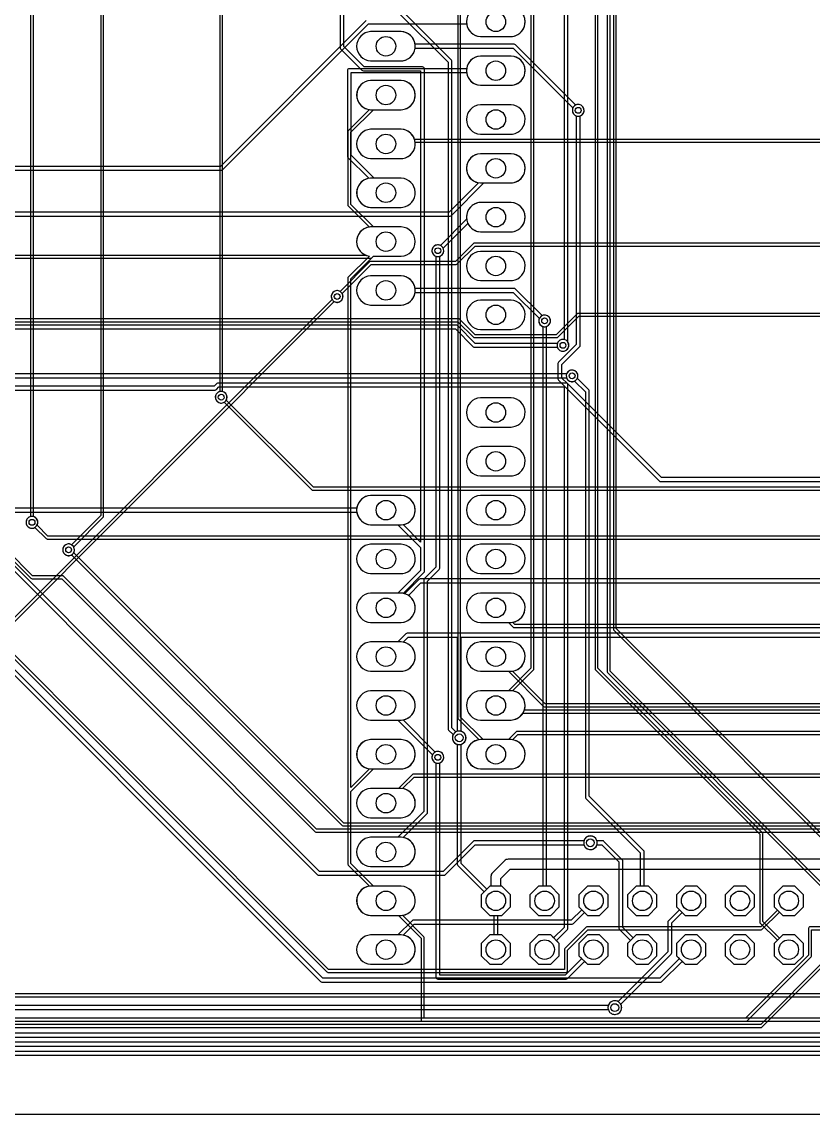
# Model space of a CAD drawing. Header units: millimetres. Extents: x 0 to 196, y 0 to 90.
# Drawn here: x 111.9 to 153, y 0.1 to 56.9 of the extents above; entities that cross this region are included whole.
import ezdxf

# ---------------------------------------------------------------- set-up
doc = ezdxf.new("R2010")
doc.units = ezdxf.units.MM

msp = doc.modelspace()

# ---------------------------------------------------------------- linework, layer by layer
at = {"layer": '16_copper'}
for points in [[(137.399, 18.041, 0.906347), (137.324, 19.558), (135.871, 19.558), (134.696, 20.733), (134.696, 84.169), (135.871, 85.344), (137.324, 85.344, 0.95208), (137.324, 86.868), (135.726, 86.868, 0.912653), (135.662, 85.35), (134.566, 84.255, 0.198912), (134.544, 84.201), (134.544, 20.701, 0.198912), (134.566, 20.647), (135.662, 19.552, 0.912653), (135.726, 18.034), (137.324, 18.034)], [(137.399, 20.581, 0.868643), (137.388, 22.092), (138.484, 23.187, 0.198912), (138.506, 23.241), (138.506, 81.661, 0.198912), (138.484, 81.715), (137.388, 82.81, 0.912653), (137.324, 84.328), (135.726, 84.328, 0.95208), (135.726, 82.804), (137.179, 82.804), (138.354, 81.629), (138.354, 23.273), (137.179, 22.098), (135.726, 22.098, 0.95208), (135.726, 20.574), (137.324, 20.574)], [(155.067, 10.86), (155.067, 11.492), (154.621, 11.938), (153.989, 11.938), (153.82, 11.769), (142.475, 23.114), (142.475, 78.486, 0.198912), (142.453, 78.54), (139.01, 81.982, 0.991751), (138.487, 82.297), (138.465, 82.254, 0.720235), (138.903, 81.874), (142.323, 78.454), (142.323, 23.082, 0.198912), (142.345, 23.028), (153.712, 11.661), (153.543, 11.492), (153.543, 10.86), (153.989, 10.414), (154.621, 10.414)], [(157.607, 10.86), (157.607, 11.492), (157.161, 11.938), (156.529, 11.938), (156.36, 11.769), (142.792, 25.336), (142.792, 79.587, 0.991753), (142.645, 80.18), (142.599, 80.165, 0.720233), (142.64, 79.587), (142.64, 25.305, 0.198912), (142.662, 25.251), (156.252, 11.661), (156.083, 11.492), (156.083, 10.86), (156.529, 10.414), (157.161, 10.414)], [(152.527, 8.32), (152.527, 8.952), (152.081, 9.398), (151.449, 9.398), (151.28, 9.229), (150.412, 10.096), (150.412, 14.668, 0.198912), (150.39, 14.722), (141.84, 23.273), (141.84, 73.745, 0.991753), (141.692, 74.338), (141.647, 74.323, 0.720233), (141.688, 73.745), (141.688, 23.241, 0.198912), (141.71, 23.187), (150.26, 14.637), (150.26, 10.065, 0.198912), (150.282, 10.011), (151.172, 9.121), (151.003, 8.952), (151.003, 8.32), (151.449, 7.874), (152.081, 7.874)], [(137.399, 56.141, 0.906347), (137.324, 57.658), (135.726, 57.658, 0.95208), (135.726, 56.134), (137.324, 56.134)], [(131.684, 54.871, 0.906347), (131.609, 56.388), (130.011, 56.388, 0.95208), (130.011, 54.864), (131.609, 54.864)], [(137.399, 53.601, 0.906347), (137.324, 55.118), (135.726, 55.118, 0.95208), (135.726, 53.594), (137.324, 53.594)], [(137.399, 51.061, 0.906347), (137.324, 52.578), (135.726, 52.578, 0.95208), (135.726, 51.054), (137.324, 51.054)], [(139.827, 8.32), (139.827, 8.952), (139.676, 9.103), (140.248, 9.675, 0.198912), (140.278, 9.747), (140.278, 38.005, 0.198912), (140.248, 38.077), (139.96, 38.364), (139.96, 39.074), (140.883, 39.997, 0.198912), (140.913, 40.069), (140.913, 52.005, 0.949259), (140.74, 52.59), (140.694, 52.575, 0.687507), (140.71, 52.005), (140.71, 40.111), (139.787, 39.188, 0.198912), (139.757, 39.116), (139.757, 38.322, 0.198912), (139.787, 38.25), (140.075, 37.963), (140.075, 9.789), (139.532, 9.247), (139.381, 9.398), (138.749, 9.398), (138.303, 8.952), (138.303, 8.32), (138.749, 7.874), (139.381, 7.874)], [(131.684, 49.791, 0.906347), (131.609, 51.308), (130.011, 51.308, 0.95208), (130.011, 49.784), (131.609, 49.784)], [(137.399, 48.521, 0.906347), (137.324, 50.038), (135.726, 50.038, 0.95208), (135.726, 48.514), (137.324, 48.514)], [(131.684, 47.251, 0.906347), (131.609, 48.768), (130.011, 48.768, 0.95208), (130.011, 47.244), (131.609, 47.244)], [(137.399, 45.981, 0.906347), (137.324, 47.498), (135.726, 47.498, 0.95208), (135.726, 45.974), (137.324, 45.974)], [(131.684, 12.961, 0.850816), (131.704, 14.467), (132.946, 15.708, 0.198912), (132.975, 15.78), (132.975, 27.803), (133.581, 28.408, 0.198912), (133.61, 28.48), (133.61, 44.702, 0.949259), (133.437, 45.287), (133.392, 45.272, 0.687507), (133.407, 44.702), (133.407, 28.522), (132.802, 27.917, 0.198912), (132.772, 27.845), (132.772, 15.822), (131.428, 14.478), (130.011, 14.478, 0.95208), (130.011, 12.954), (131.609, 12.954)], [(137.399, 43.441, 0.906347), (137.324, 44.958), (135.726, 44.958, 0.95208), (135.726, 43.434), (137.324, 43.434)], [(131.684, 42.171, 0.906347), (131.609, 43.688), (130.011, 43.688, 0.95208), (130.011, 42.164), (131.609, 42.164)], [(137.399, 40.901, 0.906347), (137.324, 42.418), (135.726, 42.418, 0.95208), (135.726, 40.894), (137.324, 40.894)], [(139.827, 10.86), (139.827, 11.492), (139.381, 11.938), (139.167, 11.938), (139.167, 41.051, 0.949259), (138.994, 41.636), (138.948, 41.621, 0.687507), (138.963, 41.051), (138.963, 11.938), (138.749, 11.938), (138.303, 11.492), (138.303, 10.86), (138.749, 10.414), (139.381, 10.414)], [(144.907, 10.86), (144.907, 11.492), (144.461, 11.938), (144.247, 11.938), (144.247, 13.716, 0.198912), (144.217, 13.788), (141.389, 16.616), (141.389, 37.687, 0.198912), (141.359, 37.759), (140.769, 38.35, 0.949261), (140.233, 38.641), (140.211, 38.598, 0.687512), (140.625, 38.206), (141.186, 37.645), (141.186, 16.573, 0.198912), (141.216, 16.502), (144.043, 13.674), (144.043, 11.938), (143.829, 11.938), (143.383, 11.492), (143.383, 10.86), (143.829, 10.414), (144.461, 10.414)], [(137.399, 35.821, 0.906347), (137.324, 37.338), (135.726, 37.338, 0.95208), (135.726, 35.814), (137.324, 35.814)], [(137.399, 33.281, 0.906347), (137.324, 34.798), (135.726, 34.798, 0.95208), (135.726, 33.274), (137.324, 33.274)], [(137.399, 30.741, 0.906347), (137.324, 32.258), (135.726, 32.258, 0.95208), (135.726, 30.734), (137.324, 30.734)], [(131.684, 28.201, 0.906347), (131.609, 29.718), (130.011, 29.718, 0.95208), (130.011, 28.194), (131.609, 28.194)], [(137.399, 28.201, 0.906347), (137.324, 29.718), (135.726, 29.718, 0.95208), (135.726, 28.194), (137.324, 28.194)], [(137.399, 25.661, 0.906347), (137.324, 27.178), (135.726, 27.178, 0.95208), (135.726, 25.654), (137.324, 25.654)], [(131.684, 23.121, 0.906347), (131.609, 24.638), (130.011, 24.638, 0.95208), (130.011, 23.114), (131.609, 23.114)], [(137.399, 23.121, 0.906347), (137.324, 24.638), (135.726, 24.638, 0.95208), (135.726, 23.114), (137.324, 23.114)], [(131.684, 20.581, 0.906347), (131.609, 22.098), (130.011, 22.098, 0.95208), (130.011, 20.574), (131.609, 20.574)], [(140.183, 7.106, 0.182645), (140.248, 7.135), (141.138, 8.025), (141.289, 7.874), (141.921, 7.874), (142.367, 8.32), (142.367, 8.952), (141.921, 9.398), (141.289, 9.398), (140.843, 8.952), (140.843, 8.32), (140.994, 8.169), (140.134, 7.309), (133.61, 7.309), (133.61, 18.35, 0.949259), (133.437, 18.935), (133.392, 18.92, 0.687507), (133.407, 18.35), (133.407, 7.207, 0.414214), (133.509, 7.106), (140.176, 7.106)], [(131.684, 15.501, 0.906347), (131.609, 17.018), (130.011, 17.018, 0.95208), (130.011, 15.494), (131.609, 15.494)], [(144.907, 8.32), (144.907, 8.952), (144.461, 9.398), (143.829, 9.398), (143.678, 9.247), (143.135, 9.789), (143.135, 13.24, 0.198912), (143.106, 13.312), (142.153, 14.264, 0.198912), (142.081, 14.294), (141.787, 14.294, 0.954409), (141.097, 14.123), (141.109, 14.078, 0.730917), (141.787, 14.091), (142.039, 14.091), (142.932, 13.198), (142.932, 9.747, 0.198912), (142.962, 9.675), (143.534, 9.103), (143.383, 8.952), (143.383, 8.32), (143.829, 7.874), (144.461, 7.874)], [(142.786, 5.27, 0.504893), (143.029, 5.789), (145.646, 8.405, 0.198912), (145.675, 8.477), (145.675, 10.023), (146.218, 10.565), (146.369, 10.414), (147.001, 10.414), (147.447, 10.86), (147.447, 11.492), (147.001, 11.938), (146.369, 11.938), (145.923, 11.492), (145.923, 10.86), (146.074, 10.709), (145.502, 10.137, 0.198912), (145.472, 10.065), (145.472, 8.519), (142.885, 5.933), (142.874, 5.939), (142.831, 5.957), (142.786, 5.969), (142.74, 5.975), (142.693, 5.975), (142.647, 5.969), (142.602, 5.957), (142.559, 5.939), (142.518, 5.916), (142.481, 5.888), (142.448, 5.855), (142.42, 5.818), (142.397, 5.777), (142.379, 5.734), (142.367, 5.689), (142.361, 5.643), (142.361, 5.596), (142.367, 5.55), (142.379, 5.505), (142.397, 5.462), (142.42, 5.422), (142.448, 5.385), (142.481, 5.352), (142.518, 5.323), (142.559, 5.3), (142.602, 5.282), (142.647, 5.27), (142.693, 5.264), (142.74, 5.264)], [(169.553, 3.614, 0.390017), (169.647, 3.715), (169.647, 7.874), (169.861, 7.874), (170.307, 8.32), (170.307, 8.952), (169.861, 9.398), (169.229, 9.398), (168.783, 8.952), (168.783, 8.32), (169.229, 7.874), (169.443, 7.874), (169.443, 3.816), (52.588, 3.816), (48.519, 7.885, 0.894038), (48.424, 9.398), (46.826, 9.398, 0.95208), (46.826, 7.874), (48.243, 7.874), (52.474, 3.643, 0.198912), (52.546, 3.613), (169.545, 3.613)], [(131.684, 7.881, 0.906347), (131.609, 9.398), (130.011, 9.398, 0.95208), (130.011, 7.874), (131.609, 7.874)]]:
    msp.add_lwpolyline(points, format="xyb", close=True, dxfattribs=at)
for points in [[(115.97, 73.609), (115.97, 31.21), (114.455, 29.695), (114.417, 29.715), (114.371, 29.73), (114.324, 29.737), (114.276, 29.737), (114.229, 29.73), (114.183, 29.715), (114.14, 29.693), (114.101, 29.665), (114.068, 29.631), (114.039, 29.592), (114.018, 29.549), (114.003, 29.504), (113.995, 29.456), (113.995, 29.408), (114.003, 29.361), (114.018, 29.315), (114.039, 29.273), (114.068, 29.234), (114.101, 29.2), (114.14, 29.172), (114.183, 29.15), (114.229, 29.135), (114.276, 29.127), (114.324, 29.127), (114.371, 29.135, 0.504319), (114.563, 29.587), (116.1, 31.125, 0.198912), (116.122, 31.179), (116.122, 73.609)], [(99.301, 72.39), (99.301, 22.924, 0.198912), (99.324, 22.87), (104.381, 17.812), (104.381, 4.667, 0.414214), (104.458, 4.591), (150.336, 4.591), (150.345, 4.592, 0.169977), (150.39, 4.613), (153.82, 8.043)], [(153.712, 8.151), (150.305, 4.743), (104.534, 4.743), (104.534, 17.844, 0.198912), (104.511, 17.897), (99.454, 22.955), (99.454, 72.422, 0.198912)], [(112.319, 72.2), (112.319, 31.157), (112.278, 31.143), (112.235, 31.122), (112.196, 31.093), (112.163, 31.06), (112.134, 31.021), (112.113, 30.978), (112.098, 30.932), (112.09, 30.885), (112.09, 30.837), (112.098, 30.79), (112.113, 30.744), (112.134, 30.701), (112.163, 30.662), (112.196, 30.629), (112.235, 30.6), (112.278, 30.579), (112.324, 30.564), (112.371, 30.556), (112.419, 30.556), (112.466, 30.564, 0.781641), (112.471, 31.157), (112.471, 72.231, 0.198912)], [(122.161, 71.946), (122.161, 37.665), (122.12, 37.652), (122.078, 37.63), (122.039, 37.602), (122.005, 37.568), (121.977, 37.529), (121.955, 37.487), (121.94, 37.441), (121.933, 37.394), (121.933, 37.346), (121.94, 37.298), (121.955, 37.253), (121.977, 37.21), (122.005, 37.171), (122.039, 37.137), (122.078, 37.109), (122.12, 37.087), (122.166, 37.072), (122.214, 37.065), (122.261, 37.065), (122.309, 37.072, 0.781641), (122.314, 37.665), (122.314, 71.977, 0.198912)], [(140.075, 62.165), (140.075, 40.368), (140.041, 40.373), (139.994, 40.373), (139.946, 40.366), (139.9, 40.351), (139.858, 40.329), (139.819, 40.301), (139.785, 40.267), (139.757, 40.228), (139.735, 40.186), (139.72, 40.14), (139.713, 40.092), (139.713, 40.045), (139.72, 39.997), (139.735, 39.951), (139.757, 39.909), (139.785, 39.87), (139.819, 39.836), (139.858, 39.808), (139.9, 39.786), (139.946, 39.771), (139.994, 39.764), (140.041, 39.764), (140.089, 39.771, 0.461006), (140.3, 40.186), (140.278, 40.228), (140.278, 40.229), (140.278, 62.165, 0.949259)], [(128.422, 59.182), (128.422, 55.562, 0.198912), (128.452, 55.491), (129.563, 54.379, 0.198912), (129.635, 54.35), (132.613, 54.35), (132.613, 29.836), (131.704, 30.745, 0.894038), (131.609, 32.258), (130.011, 32.258, 0.95208), (130.011, 30.734), (131.428, 30.734), (132.613, 29.549), (132.613, 28.363), (131.428, 27.178), (130.011, 27.178, 0.95208), (130.011, 25.654), (131.609, 25.654, 0.894038), (131.704, 27.167), (132.787, 28.249, 0.198912), (132.817, 28.321), (132.817, 54.451), (132.816, 54.46, 0.390017), (132.715, 54.553), (129.677, 54.553), (128.626, 55.605), (128.626, 59.14)], [(131.428, 57.404), (134.042, 54.79), (134.042, 20.13, 0.198912), (134.072, 20.058), (134.307, 19.822, 0.475961), (134.518, 19.312), (134.518, 13.081, 0.198912), (134.548, 13.009), (135.914, 11.643), (135.763, 11.492), (135.763, 10.86), (136.209, 10.414), (136.423, 10.414), (136.423, 9.398), (136.209, 9.398), (135.763, 8.952), (135.763, 8.32), (136.209, 7.874), (136.841, 7.874), (137.287, 8.32), (137.287, 8.952), (136.841, 9.398), (136.627, 9.398), (136.627, 10.414), (136.841, 10.414), (137.287, 10.86), (137.287, 11.492), (136.841, 11.938), (136.209, 11.938), (136.058, 11.787), (134.722, 13.123), (134.722, 19.312, 0.954409), (134.55, 20.003), (134.505, 19.991, 0.042154), (134.451, 19.966), (134.245, 20.172), (134.245, 54.832, 0.198912), (134.216, 54.904), (131.704, 57.415, 0.270539)], [(157.925, 9.823), (152.876, 9.823, 0.414214), (152.8, 9.747), (152.8, 8.35), (149.511, 5.061), (132.791, 5.061), (132.791, 9.271, 0.198912), (132.769, 9.325), (131.673, 10.42, 0.912653), (131.609, 11.938), (130.156, 11.938), (128.981, 13.113), (128.981, 16.859), (130.156, 18.034), (131.609, 18.034, 0.95208), (131.609, 19.558), (130.011, 19.558, 0.912653), (129.947, 18.04), (128.981, 17.075), (128.981, 43.529), (130.156, 44.704), (131.609, 44.704, 0.95208), (131.609, 46.228), (130.156, 46.228), (128.981, 47.403), (128.981, 51.149), (130.156, 52.324), (131.609, 52.324, 0.95208), (131.609, 53.848), (130.011, 53.848, 0.912653), (129.947, 52.33), (128.851, 51.235, 0.198912), (128.829, 51.181), (128.829, 47.371, 0.198912), (128.851, 47.317), (129.947, 46.222, 0.874716), (129.947, 44.71), (128.851, 43.615, 0.198912), (128.829, 43.561), (128.829, 13.081), (128.83, 13.073, 0.169977), (128.851, 13.027), (129.947, 11.932, 0.912653), (130.011, 10.414), (131.464, 10.414), (132.639, 9.239), (132.639, 4.985, 0.414214), (132.715, 4.909), (149.543, 4.909, 0.198912), (149.596, 4.931), (152.93, 8.265, 0.198912), (152.952, 8.319), (152.952, 9.671), (157.956, 9.671, 0.198912)], [(109.483, 23.714), (128.115, 42.346, 0.991751), (128.43, 42.869), (128.387, 42.891, 0.720235), (128.007, 42.453), (109.375, 23.821)], [(164.363, 4.293), (88.466, 4.293), (75.637, 17.122, 0.198912)], [(75.523, 16.948), (88.352, 4.119, 0.198912), (88.424, 4.089), (164.465, 4.089)], [(50.8, 3.137), (170.974, 3.137), (170.982, 3.138, 0.390017), (171.075, 3.239), (171.075, 9.229), (172.157, 10.31, 0.278989), (172.187, 10.414), (172.401, 10.414), (172.847, 10.86), (172.847, 11.492), (172.401, 11.938), (171.769, 11.938), (171.323, 11.492), (171.323, 10.86), (171.769, 10.414), (171.973, 10.414), (170.902, 9.343, 0.198912), (170.872, 9.271), (170.872, 3.34), (50.842, 3.34)]]:
    msp.add_lwpolyline(points, format="xyb", dxfattribs=at)
for points in [[(142.367, 10.86), (142.367, 11.492), (141.921, 11.938), (141.289, 11.938), (140.843, 11.492), (140.843, 10.86), (141.289, 10.414), (141.921, 10.414)], [(149.987, 10.86), (149.987, 11.492), (149.541, 11.938), (148.909, 11.938), (148.463, 11.492), (148.463, 10.86), (148.909, 10.414), (149.541, 10.414)], [(152.527, 10.86), (152.527, 11.492), (152.081, 11.938), (151.449, 11.938), (151.003, 11.492), (151.003, 10.86), (151.449, 10.414), (152.081, 10.414)], [(147.447, 8.32), (147.447, 8.952), (147.001, 9.398), (146.369, 9.398), (145.923, 8.952), (145.923, 8.32), (146.369, 7.874), (147.001, 7.874)], [(149.987, 8.32), (149.987, 8.952), (149.541, 9.398), (148.909, 9.398), (148.463, 8.952), (148.463, 8.32), (148.909, 7.874), (149.541, 7.874)]]:
    msp.add_lwpolyline(points, close=True, dxfattribs=at)
at = {"layer": '1_copper'}
for points in [[(100.531, 49.174), (122.238, 49.174, 0.198912), (122.309, 49.204), (129.9, 56.794), (135.007, 56.794, 0.36165), (135.726, 56.134), (137.324, 56.134, 0.95208), (137.324, 57.658)], [(129.786, 56.968), (122.195, 49.378), (100.489, 49.378, 0.198912)], [(183.674, 45.383), (135.414, 45.383, 0.198912), (135.36, 45.361), (134.43, 44.431), (130.016, 44.431, 0.198912), (129.962, 44.409), (128.425, 42.871), (128.387, 42.891), (128.341, 42.906), (128.294, 42.913), (128.246, 42.913), (128.199, 42.906), (128.153, 42.891), (128.11, 42.869), (128.071, 42.841), (128.038, 42.807), (128.009, 42.768), (127.988, 42.726), (127.973, 42.68), (127.965, 42.632), (127.965, 42.585), (127.973, 42.537), (127.988, 42.491), (128.009, 42.449), (128.038, 42.41), (128.071, 42.376), (128.11, 42.348), (128.153, 42.326), (128.199, 42.311), (128.246, 42.304), (128.294, 42.304), (128.341, 42.311, 0.504319), (128.533, 42.764), (130.048, 44.279), (134.461, 44.279, 0.198912), (134.515, 44.301), (135.445, 45.231), (183.642, 45.231)], [(85.947, 42.532), (87.163, 41.316, 0.198912), (87.217, 41.294), (134.557, 41.294), (135.36, 40.491, 0.198912), (135.414, 40.469), (139.7, 40.469), (139.708, 40.47, 0.169977), (139.754, 40.491), (140.843, 41.58), (183.265, 41.58, 0.371144), (183.986, 40.894), (185.584, 40.894, 0.95208), (185.584, 42.418), (183.986, 42.418, 0.371144), (183.265, 41.732), (140.811, 41.732, 0.198912), (140.757, 41.71), (139.668, 40.621), (135.445, 40.621), (134.642, 41.424, 0.198912), (134.588, 41.446), (87.249, 41.446), (86.033, 42.662, 0.198912)], [(86.836, 40.919), (134.419, 40.919), (135.342, 39.997, 0.198912), (135.414, 39.967), (139.73, 39.967), (139.735, 39.951), (139.757, 39.909), (139.785, 39.87), (139.819, 39.836), (139.858, 39.808), (139.9, 39.786), (139.946, 39.771), (139.994, 39.764), (140.041, 39.764), (140.089, 39.771, 1), (139.946, 40.366), (139.9, 40.351, 0.212717), (139.73, 40.17), (135.456, 40.17), (134.533, 41.093, 0.198912), (134.461, 41.123), (86.878, 41.123)], [(157.956, 33.185), (145.14, 33.185), (140.248, 38.077, 0.198912), (140.176, 38.106), (122.079, 38.106, 0.198912), (122.007, 38.077), (121.878, 37.948), (51.16, 37.948)], [(51.117, 37.744), (121.92, 37.744, 0.198912), (121.992, 37.774), (122.121, 37.903), (140.134, 37.903), (145.026, 33.012, 0.198912), (145.097, 32.982), (157.914, 32.982)], [(49.143, 31.394), (87.382, 31.394, 0.36165), (88.101, 30.734), (89.699, 30.734, 0.36165), (90.418, 31.394), (129.292, 31.394, 0.36165), (130.011, 30.734), (131.609, 30.734, 0.95208), (131.609, 32.258), (130.011, 32.258, 0.36165), (129.292, 31.598), (90.418, 31.598, 0.36165), (89.699, 32.258), (88.101, 32.258, 0.36165), (87.382, 31.598), (49.143, 31.598, 0.36165)], [(161.449, 30.143), (113.22, 30.143), (112.658, 30.706, 0.991751), (112.134, 31.021), (112.113, 30.978, 0.720235), (112.55, 30.598), (113.135, 30.013, 0.198912), (113.189, 29.991), (161.417, 29.991)], [(106.32, 28.061), (127.404, 6.977, 0.198912), (127.476, 6.947), (145.097, 6.947), (145.104, 6.948, 0.182645), (145.169, 6.977), (146.218, 8.025), (146.369, 7.874), (147.001, 7.874), (147.447, 8.32), (147.447, 8.952), (147.001, 9.398), (146.369, 9.398), (145.923, 8.952), (145.923, 8.32), (146.074, 8.169), (145.055, 7.15), (127.518, 7.15), (106.434, 28.234, 0.198912)], [(165.608, 27.915), (132.588, 27.915, 0.198912), (132.516, 27.885), (131.78, 27.149, 0.057032), (131.609, 27.178), (130.011, 27.178, 0.95208), (130.011, 25.654), (131.609, 25.654, 0.732596), (131.979, 27.06), (132.63, 27.711), (165.566, 27.711)], [(108.581, 26.629), (127.74, 7.471, 0.198912), (127.794, 7.449), (140.176, 7.449), (140.182, 7.449, 0.392588), (140.252, 7.525), (140.252, 8.604), (141.319, 9.671), (150.336, 9.671, 0.198912), (150.39, 9.693), (151.28, 10.583), (151.449, 10.414), (152.081, 10.414), (152.527, 10.86), (152.527, 11.492), (152.081, 11.938), (151.449, 11.938), (151.003, 11.492), (151.003, 10.86), (151.172, 10.691), (150.305, 9.823), (141.287, 9.823, 0.198912), (141.234, 9.801), (140.122, 8.69, 0.198912), (140.1, 8.636), (140.1, 7.601), (127.825, 7.601), (108.689, 26.737, 0.991751)], [(159.988, 25.54), (137.509, 25.54), (137.388, 25.66, 0.912653), (137.324, 27.178), (135.726, 27.178, 0.95208), (135.726, 25.654), (137.179, 25.654), (137.424, 25.41, 0.198912), (137.478, 25.387), (160.02, 25.387, 0.198912)], [(180.816, 13.335), (137.16, 13.335, 0.198912), (136.98, 13.261), (136.345, 12.626, 0.198912), (136.271, 12.446), (136.271, 11.938), (136.209, 11.938), (135.763, 11.492), (135.763, 10.86), (136.209, 10.414), (136.841, 10.414), (137.287, 10.86), (137.287, 11.492), (136.841, 11.938), (136.779, 11.938), (136.779, 12.341), (137.265, 12.827), (180.711, 12.827)], [(111.262, 6.179), (154.464, 6.179, 0.198912)], [(54.61, 4.909), (174.647, 4.909), (174.66, 4.868), (174.682, 4.825), (174.71, 4.786), (174.744, 4.752), (174.783, 4.724), (174.825, 4.702), (174.871, 4.687), (174.919, 4.68), (174.966, 4.68), (175.014, 4.687, 1), (174.871, 5.282), (174.825, 5.267, 0.235702), (174.647, 5.061), (54.642, 5.061)]]:
    msp.add_lwpolyline(points, format="xyb", dxfattribs=at)
for points in [[(140.883, 51.995, 1), (140.74, 52.59), (140.694, 52.575), (140.68, 52.567), (137.549, 55.698, 0.198912), (137.478, 55.728), (132.328, 55.728, 0.36165), (131.609, 56.388), (130.011, 56.388, 0.95208), (130.011, 54.864), (131.609, 54.864, 0.36165), (132.328, 55.524), (137.435, 55.524), (140.536, 52.424), (140.529, 52.409), (140.514, 52.364), (140.506, 52.316), (140.506, 52.268), (140.514, 52.221), (140.529, 52.175), (140.551, 52.133), (140.579, 52.094), (140.613, 52.06), (140.651, 52.032), (140.694, 52.01), (140.74, 51.995), (140.787, 51.987), (140.835, 51.987)], [(131.684, 47.251, 0.906347), (131.609, 48.768), (130.192, 48.768), (129.007, 49.953), (129.007, 54.254), (135.007, 54.254, 0.36165), (135.726, 53.594), (137.324, 53.594, 0.95208), (137.324, 55.118), (135.726, 55.118, 0.36165), (135.007, 54.458), (128.905, 54.458, 0.414214), (128.803, 54.356), (128.803, 49.911, 0.198912), (128.833, 49.839), (129.916, 48.757, 0.894038), (130.011, 47.244), (131.609, 47.244)], [(131.684, 49.791, 0.402917), (132.33, 50.629), (181.134, 50.629, 0.198912), (181.188, 50.651), (184.131, 53.594), (185.584, 53.594, 0.95208), (185.584, 55.118), (183.986, 55.118, 0.912653), (183.922, 53.6), (181.102, 50.781), (132.297, 50.781, 0.311618), (131.609, 51.308), (130.011, 51.308, 0.95208), (130.011, 49.784), (131.609, 49.784)], [(131.684, 52.331, 0.906347), (131.609, 53.848), (130.011, 53.848, 0.95208), (130.011, 52.324), (131.609, 52.324)], [(137.399, 51.061, 0.906347), (137.324, 52.578), (135.726, 52.578, 0.95208), (135.726, 51.054), (137.324, 51.054)], [(134.15, 46.794, 0.182645), (134.216, 46.823), (135.907, 48.514), (137.324, 48.514, 0.95208), (137.324, 50.038), (135.726, 50.038, 0.894038), (135.631, 48.525), (134.102, 46.996), (90.053, 46.996), (89.794, 47.255, 0.894038), (89.699, 48.768), (88.101, 48.768, 0.95208), (88.101, 47.244), (89.518, 47.244), (89.939, 46.823, 0.198912), (90.011, 46.793), (134.144, 46.793)], [(133.58, 44.692, 0.477166), (133.784, 45.121), (135.073, 46.41, 0.276963), (135.726, 45.974), (137.324, 45.974, 0.95208), (137.324, 47.498), (135.726, 47.498, 0.440061), (135.008, 46.632), (133.64, 45.265), (133.626, 45.272), (133.58, 45.287), (133.533, 45.295), (133.485, 45.295), (133.437, 45.287), (133.392, 45.272), (133.349, 45.25), (133.31, 45.222), (133.276, 45.188), (133.248, 45.15), (133.226, 45.107), (133.211, 45.061), (133.204, 45.014), (133.204, 44.966), (133.211, 44.918), (133.226, 44.873), (133.248, 44.83), (133.276, 44.791), (133.31, 44.757), (133.349, 44.729), (133.392, 44.707), (133.437, 44.692), (133.485, 44.685), (133.533, 44.685)], [(97.671, 41.613, 0.169977), (97.717, 41.634), (100.679, 44.596), (130.016, 44.596, 0.198912), (130.07, 44.618), (130.156, 44.704), (131.609, 44.704, 0.95208), (131.609, 46.228), (130.011, 46.228, 0.819576), (129.789, 44.748), (100.648, 44.748, 0.198912), (100.594, 44.726), (97.631, 41.764), (92.71, 41.764), (89.763, 44.71, 0.912653), (89.699, 46.228), (88.101, 46.228, 0.95208), (88.101, 44.704), (89.554, 44.704), (92.624, 41.634, 0.198912), (92.678, 41.612), (97.663, 41.612)], [(137.399, 43.441, 0.906347), (137.324, 44.958), (135.726, 44.958, 0.95208), (135.726, 43.434), (137.324, 43.434)], [(139.136, 41.041, 1), (138.994, 41.636), (138.948, 41.621), (138.934, 41.614), (137.549, 42.998, 0.198912), (137.478, 43.028), (132.328, 43.028, 0.36165), (131.609, 43.688), (130.011, 43.688, 0.95208), (130.011, 42.164), (131.609, 42.164, 0.36165), (132.328, 42.824), (137.435, 42.824), (138.79, 41.47), (138.783, 41.456), (138.768, 41.41), (138.76, 41.362), (138.76, 41.315), (138.768, 41.267), (138.783, 41.221), (138.804, 41.179), (138.833, 41.14), (138.866, 41.106), (138.905, 41.078), (138.948, 41.056), (138.994, 41.041), (139.041, 41.034), (139.089, 41.034)], [(137.399, 40.901, 0.906347), (137.324, 42.418), (135.726, 42.418, 0.95208), (135.726, 40.894), (137.324, 40.894)], [(140.565, 38.184, 1), (140.422, 38.778), (140.377, 38.763, 0.212717), (140.206, 38.583), (91.641, 38.583), (90.921, 39.302, 0.949261), (90.386, 39.593), (90.364, 39.551, 0.687512), (90.778, 39.158), (91.527, 38.409, 0.198912), (91.599, 38.379), (140.206, 38.379), (140.211, 38.364), (140.233, 38.321), (140.261, 38.282), (140.295, 38.249), (140.334, 38.22), (140.377, 38.199), (140.422, 38.184), (140.47, 38.176), (140.518, 38.176)], [(185.659, 30.741, 0.906347), (185.584, 32.258), (183.986, 32.258, 0.371144), (183.265, 31.572), (159.099, 31.572), (158.01, 32.661, 0.198912), (157.956, 32.683), (127.032, 32.683), (122.5, 37.215, 0.991751), (121.977, 37.529), (121.955, 37.487, 0.720235), (122.393, 37.107), (126.946, 32.553, 0.198912), (127, 32.531), (157.925, 32.531), (159.014, 31.442, 0.198912), (159.067, 31.42), (183.265, 31.42, 0.371144), (183.986, 30.734), (185.584, 30.734)], [(137.399, 35.821, 0.906347), (137.324, 37.338), (135.726, 37.338, 0.95208), (135.726, 35.814), (137.324, 35.814)], [(137.399, 33.281, 0.906347), (137.324, 34.798), (135.726, 34.798, 0.95208), (135.726, 33.274), (137.324, 33.274)], [(137.399, 30.741, 0.906347), (137.324, 32.258), (135.726, 32.258, 0.95208), (135.726, 30.734), (137.324, 30.734)], [(133.833, 12.504, 0.182645), (133.898, 12.533), (135.456, 14.091), (141.105, 14.091, 0.954409), (141.796, 14.262), (141.784, 14.307, 0.730917), (141.105, 14.294), (135.414, 14.294, 0.198912), (135.342, 14.264), (133.784, 12.706), (127.36, 12.706), (109.927, 30.139, 0.198912), (109.855, 30.169), (87.196, 30.169), (86.635, 30.73, 0.949261), (86.099, 31.021), (86.078, 30.978, 0.687512), (86.491, 30.586), (87.082, 29.995, 0.198912), (87.154, 29.966), (109.813, 29.966), (127.246, 12.533, 0.198912), (127.318, 12.503), (133.826, 12.503)], [(185.659, 12.961, 0.906347), (185.584, 14.478), (184.131, 14.478), (183.728, 14.881, 0.198912), (183.674, 14.903), (127.19, 14.903), (114.036, 28.057, 0.198912), (113.983, 28.08), (112.427, 28.08), (109.8, 30.706, 0.991751), (109.277, 31.021), (109.255, 30.978, 0.720235), (109.693, 30.598), (112.341, 27.95, 0.198912), (112.395, 27.927), (113.951, 27.927), (127.105, 14.773, 0.198912), (127.159, 14.751), (183.642, 14.751), (183.922, 14.472, 0.912653), (183.986, 12.954), (185.584, 12.954)], [(181.142, 15.07, 0.169977), (181.188, 15.091), (184.131, 18.034), (185.584, 18.034, 0.95208), (185.584, 19.558), (183.986, 19.558, 0.912653), (183.922, 18.04), (181.102, 15.221), (128.619, 15.221), (114.563, 29.277, 0.991751), (114.039, 29.592), (114.018, 29.549, 0.720235), (114.455, 29.169), (128.534, 15.091, 0.198912), (128.588, 15.069), (181.134, 15.069)], [(131.684, 28.201, 0.906347), (131.609, 29.718), (130.011, 29.718, 0.95208), (130.011, 28.194), (131.609, 28.194)], [(137.399, 28.201, 0.906347), (137.324, 29.718), (135.726, 29.718, 0.95208), (135.726, 28.194), (137.324, 28.194)], [(131.915, 25.088, 0.182645), (131.849, 25.059), (131.428, 24.638), (130.011, 24.638, 0.95208), (130.011, 23.114), (131.609, 23.114, 0.894038), (131.704, 24.627), (131.963, 24.886), (134.518, 24.886), (134.518, 19.994, 0.954409), (134.69, 19.304), (134.735, 19.316, 0.730917), (134.722, 19.994), (134.722, 24.886), (160.632, 24.886, 0.954409), (161.322, 25.057), (161.31, 25.102, 0.730917), (160.632, 25.089), (131.921, 25.089)], [(162.568, 21.261, 0.169977), (162.614, 21.282), (163.812, 22.48, 0.903784), (165.125, 22.548), (165.125, 23.934, 0.952079), (163.805, 23.934), (163.805, 22.688), (162.528, 21.412), (139.097, 21.412), (137.388, 23.12, 0.912653), (137.324, 24.638), (135.726, 24.638, 0.95208), (135.726, 23.114), (137.179, 23.114), (139.011, 21.282, 0.198912), (139.065, 21.26), (162.56, 21.26)], [(137.399, 20.581, 0.223945), (137.94, 20.942), (167.323, 20.942, 0.198912), (167.376, 20.965), (168.892, 22.48, 0.903784), (170.205, 22.548), (170.205, 23.934, 0.952079), (168.885, 23.934), (168.885, 22.688), (167.291, 21.095), (138.01, 21.095, 0.496631), (137.324, 22.098), (135.726, 22.098, 0.95208), (135.726, 20.574), (137.324, 20.574)], [(137.399, 18.041, 0.868643), (137.388, 19.552), (137.668, 19.831), (168.751, 19.831, 0.198912), (168.805, 19.853), (171.432, 22.48, 0.903784), (172.745, 22.548), (172.745, 23.934, 0.952079), (171.425, 23.934), (171.425, 22.688), (168.72, 19.983), (137.636, 19.983, 0.198912), (137.582, 19.961), (137.179, 19.558), (135.726, 19.558, 0.95208), (135.726, 18.034), (137.324, 18.034)], [(133.58, 18.34, 1), (133.437, 18.935), (133.392, 18.92), (133.377, 18.912), (131.704, 20.585, 0.894038), (131.609, 22.098), (130.011, 22.098, 0.95208), (130.011, 20.574), (131.428, 20.574), (133.234, 18.769), (133.226, 18.754), (133.211, 18.709), (133.204, 18.661), (133.204, 18.613), (133.211, 18.566), (133.226, 18.52), (133.248, 18.477), (133.276, 18.439), (133.31, 18.405), (133.349, 18.377), (133.392, 18.355), (133.437, 18.34), (133.485, 18.332), (133.533, 18.332)], [(131.684, 18.041, 0.906347), (131.609, 19.558), (130.011, 19.558, 0.95208), (130.011, 18.034), (131.609, 18.034)], [(131.684, 15.501, 0.868643), (131.673, 17.012), (132.27, 17.609), (175.917, 17.609, 0.991753), (176.51, 17.756), (176.495, 17.802, 0.720233), (175.917, 17.761), (132.239, 17.761, 0.198912), (132.185, 17.739), (131.464, 17.018), (130.011, 17.018, 0.95208), (130.011, 15.494), (131.609, 15.494)], [(131.684, 12.961, 0.906347), (131.609, 14.478), (130.011, 14.478, 0.95208), (130.011, 12.954), (131.609, 12.954)], [(131.684, 7.881, 0.850816), (131.704, 9.387), (132.281, 9.963), (140.494, 9.963, 0.198912), (140.566, 9.993), (141.138, 10.565), (141.289, 10.414), (141.921, 10.414), (142.367, 10.86), (142.367, 11.492), (141.921, 11.938), (141.289, 11.938), (140.843, 11.492), (140.843, 10.86), (140.994, 10.709), (140.452, 10.166), (132.239, 10.166, 0.198912), (132.167, 10.137), (131.428, 9.398), (130.011, 9.398, 0.95208), (130.011, 7.874), (131.609, 7.874)], [(131.684, 10.421, 0.906347), (131.609, 11.938), (130.011, 11.938, 0.95208), (130.011, 10.414), (131.609, 10.414)], [(142.786, 5.27, 1), (142.647, 5.969), (142.602, 5.957, 0.243103), (142.375, 5.721), (91.958, 5.721), (89.794, 7.885, 0.894038), (89.699, 9.398), (88.101, 9.398, 0.95208), (88.101, 7.874), (89.518, 7.874), (91.844, 5.548, 0.198912), (91.916, 5.518), (142.375, 5.518), (142.379, 5.505), (142.397, 5.462), (142.42, 5.422), (142.448, 5.385), (142.481, 5.352), (142.518, 5.323), (142.559, 5.3), (142.602, 5.282), (142.647, 5.27), (142.693, 5.264), (142.74, 5.264)]]:
    msp.add_lwpolyline(points, format="xyb", close=True, dxfattribs=at)
for points in [[(139.827, 10.86), (139.827, 11.492), (139.381, 11.938), (138.749, 11.938), (138.303, 11.492), (138.303, 10.86), (138.749, 10.414), (139.381, 10.414)], [(144.907, 10.86), (144.907, 11.492), (144.461, 11.938), (143.829, 11.938), (143.383, 11.492), (143.383, 10.86), (143.829, 10.414), (144.461, 10.414)], [(147.447, 10.86), (147.447, 11.492), (147.001, 11.938), (146.369, 11.938), (145.923, 11.492), (145.923, 10.86), (146.369, 10.414), (147.001, 10.414)], [(149.987, 10.86), (149.987, 11.492), (149.541, 11.938), (148.909, 11.938), (148.463, 11.492), (148.463, 10.86), (148.909, 10.414), (149.541, 10.414)], [(137.287, 8.32), (137.287, 8.952), (136.841, 9.398), (136.209, 9.398), (135.763, 8.952), (135.763, 8.32), (136.209, 7.874), (136.841, 7.874)], [(139.827, 8.32), (139.827, 8.952), (139.381, 9.398), (138.749, 9.398), (138.303, 8.952), (138.303, 8.32), (138.749, 7.874), (139.381, 7.874)], [(142.367, 8.32), (142.367, 8.952), (141.921, 9.398), (141.289, 9.398), (140.843, 8.952), (140.843, 8.32), (141.289, 7.874), (141.921, 7.874)], [(144.907, 8.32), (144.907, 8.952), (144.461, 9.398), (143.829, 9.398), (143.383, 8.952), (143.383, 8.32), (143.829, 7.874), (144.461, 7.874)], [(149.987, 8.32), (149.987, 8.952), (149.541, 9.398), (148.909, 9.398), (148.463, 8.952), (148.463, 8.32), (148.909, 7.874), (149.541, 7.874)], [(152.527, 8.32), (152.527, 8.952), (152.081, 9.398), (151.449, 9.398), (151.003, 8.952), (151.003, 8.32), (151.449, 7.874), (152.081, 7.874)]]:
    msp.add_lwpolyline(points, close=True, dxfattribs=at)
msp.add_lwpolyline([(154.432, 6.331), (111.262, 6.331)], dxfattribs=at)
at = {"layer": 'drills_PTH'}
for centre in [(136.525, 56.896), (130.81, 55.626), (136.525, 54.356), (130.81, 53.086), (136.525, 51.816), (130.81, 50.546), (136.525, 49.276), (130.81, 48.006), (136.525, 46.736), (130.81, 45.466), (136.525, 44.196), (130.81, 42.926), (136.525, 41.656), (136.525, 36.576), (136.525, 34.036), (130.81, 31.496), (136.525, 31.496), (130.81, 28.956), (136.525, 28.956), (130.81, 26.416), (136.525, 26.416), (130.81, 23.876), (136.525, 23.876), (130.81, 21.336), (136.525, 21.336), (130.81, 18.796), (136.525, 18.796), (130.81, 16.256), (130.81, 13.716), (130.81, 11.176), (136.525, 11.176), (139.065, 11.176), (141.605, 11.176), (144.145, 11.176), (146.685, 11.176), (149.225, 11.176), (151.765, 11.176), (130.81, 8.636), (136.525, 8.636), (139.065, 8.636), (141.605, 8.636), (144.145, 8.636), (146.685, 8.636), (149.225, 8.636), (151.765, 8.636)]:
    msp.add_circle(centre, 0.508, dxfattribs=at)
at = {"layer": 'drills_via_1_16'}
for centre, radius in [((140.811, 52.292), 0.152), ((133.509, 44.99), 0.152), ((128.27, 42.608), 0.152), ((139.065, 41.339), 0.152), ((140.018, 40.069), 0.152), ((140.494, 38.481), 0.152), ((122.238, 37.37), 0.152), ((112.395, 30.861), 0.152), ((114.3, 29.432), 0.152), ((134.62, 19.653), 0.203), ((133.509, 18.637), 0.152), ((141.446, 14.192), 0.203), ((142.716, 5.62), 0.203)]:
    msp.add_circle(centre, radius, dxfattribs=at)
at = {"layer": 'outline'}
msp.add_lwpolyline([(5.1, 0.076), (191.135, 0.076)], dxfattribs=at)

doc.saveas('drawing.dxf')
